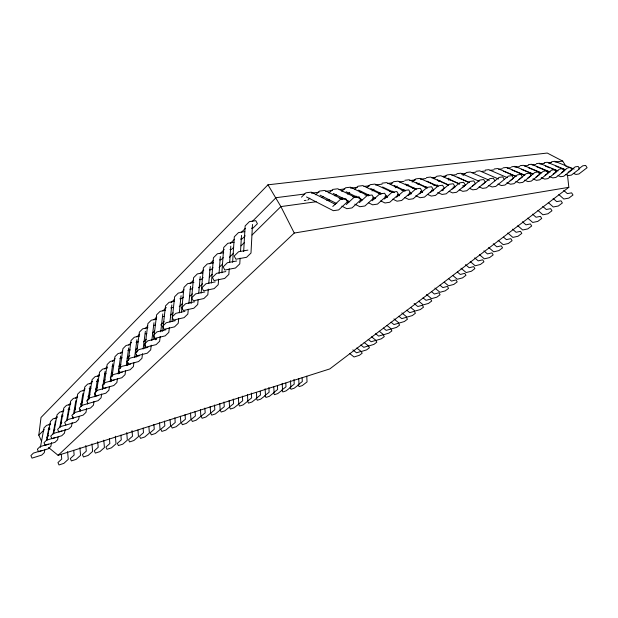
<?xml version="1.0" encoding="UTF-8"?>
<svg xmlns="http://www.w3.org/2000/svg" width="618" height="618" viewBox="0 0 618 618"><rect width="100%" height="100%" fill="white"/><g stroke="black" fill="none" stroke-linecap="round" stroke-linejoin="round"><path stroke-width="0.93" d="M252.484 224.473L250.993 253.04L246.582 257.297L235.891 259.243L234.207 256.045L238.594 251.735L247.895 250.105M243.662 251.534L245.153 225.918L249.463 221.592L255.782 220.657L257.428 223.724L253.102 228.019L251.456 228.274M240.116 258.177L239.776 263.871L235.481 268.011L224.821 270.051L223.168 266.876L227.439 262.689L236.709 260.974M240.518 251.549L241.499 235.435M232.615 262.31L234.307 236.81L238.502 232.592L244.813 231.603M229.239 268.76L228.845 274.415L224.666 278.455L214.029 280.572L212.414 277.436L216.57 273.349L225.825 271.572M229.687 262.156L230.784 246.119M221.862 272.808L223.731 247.424L227.826 243.314L234.114 242.271M218.633 279.066L218.2 284.697L214.122 288.637L203.523 290.823L201.931 287.718L205.987 283.739L215.211 281.893M219.058 273.426L220.34 256.532M211.371 283.036L213.426 257.783L217.412 253.774L223.693 252.677M208.297 289.108L207.826 294.716L203.855 298.556L193.279 300.819L191.719 297.737L195.674 293.859L204.867 291.951M208.76 283.507L210.159 266.69M201.151 293.009L203.368 267.88L207.262 263.971L213.519 262.828M198.146 299.676L197.714 304.481L193.836 308.227L183.299 310.553L181.762 307.509L185.616 303.732L194.778 301.754M198.749 292.947L200.224 276.601M191.101 303.6L193.558 277.729L197.358 273.913L202.704 272.901M188.305 309.232L187.841 314.014L184.064 317.667L173.558 320.054L172.051 317.042L175.813 313.349L184.944 311.325M188.861 303.484L190.529 286.265M181.468 312.129L183.986 287.347L187.694 283.623L193.913 282.395M178.71 318.548L178.216 323.307L174.523 326.868L164.064 329.324L162.58 326.335L166.25 322.735L175.35 320.657M179.297 312.839L181.066 295.705M171.982 321.391L174.639 296.733L178.254 293.094L183.569 292.013M169.34 327.648L168.822 332.376L165.215 335.86L154.794 338.363L153.341 335.404L156.918 331.897L165.987 329.765M169.958 321.963L171.827 304.921M162.611 331.372L165.516 305.895L169.046 302.349L174.346 301.229M160.193 336.524L159.653 341.236L156.13 344.635L145.748 347.192L144.318 344.265L147.81 340.835L156.841 338.656L155.674 339.792M160.734 331.82L162.797 313.921M153.673 339.251L156.593 314.848L160.047 311.379L165.33 310.236M151.263 345.199L150.692 349.881L147.254 353.202L136.91 355.806L135.504 352.909L138.919 349.564L147.918 347.339M151.827 340.518L153.982 322.72M41.53 441.229L38.803 435.165L41.012 417.474L267.965 184.813L547.247 153.048L562.689 161.082L566.15 166.551M142.534 353.674L141.947 358.332L138.587 361.569L128.281 364.226L126.899 361.352L130.236 358.085L139.197 355.821M143.121 349.015L145.369 331.31M144.844 347.872L147.887 323.593L151.263 320.209L156.516 319.035M133.89 362.874L133.395 366.582L130.12 369.749L119.853 372.445L118.494 369.603L121.754 366.404L130.676 364.102M134.624 357.32L136.941 339.707M136.091 357.219L136.454 354.431M136.702 352.577L139.374 332.144L142.673 328.838L147.911 327.633M125.57 370.831L125.045 374.647L121.839 377.745L111.619 380.487L110.282 377.66L113.465 374.539L122.349 372.198M126.35 365.107L128.706 347.919M127.671 365.369L128.057 362.503M128.32 360.588L131.055 340.503L134.276 337.266L139.498 336.037M117.42 378.734L116.879 382.534L113.743 385.562L103.569 388.336L102.248 385.547L105.361 382.488L114.214 380.116M118.092 373.99L120.657 355.953M119.421 373.411L119.691 371.503M120.093 368.652L122.912 348.676L126.064 345.508L130.398 344.465M109.448 386.466L108.892 390.244L105.832 393.202L95.697 396.014L94.4 393.249L97.443 390.267L106.257 387.857M110.143 381.746L112.777 363.809M111.364 381.267L111.642 379.375M112.051 376.532L114.956 356.663L118.038 353.573L122.356 352.507M104.195 384.241L107.169 364.489L110.189 361.453L114.484 360.379M101.653 394.029L101.089 397.783L98.084 400.68L82.124 405.3L79.212 408.15L80.471 410.87M102.364 389.332L105.068 371.495M96.501 391.789L99.552 372.136L102.503 369.17L107.64 367.857M94.029 401.43L93.449 405.161L90.514 407.996L74.708 412.569L71.866 415.366L73.102 418.062M94.755 396.756L97.528 379.019M86.566 408.668L85.972 412.376L83.098 415.149L67.462 419.684L64.674 422.418L65.894 425.091M87.316 404.025L87.609 402.171M87.91 400.31L90.143 386.389M88.977 399.166L92.097 379.622L94.987 376.725L99.243 375.613M81.607 406.389L84.797 386.953L87.625 384.118L91.866 382.99M79.112 416.679L78.656 419.444L75.844 422.156L60.363 426.652L57.636 429.332L58.841 431.982L68.737 429.016L71.495 426.358L72.136 422.55M80.023 411.14L80.325 409.294M80.78 406.52L82.912 393.596M72.777 418.749L73.102 416.841M73.581 413.983L75.829 400.657M74.399 413.457L77.644 394.137L80.417 391.356L84.643 390.213M65.137 429.348L64.481 433.133L61.785 435.736L51.927 438.718L50.738 436.092L53.411 433.473L61.985 430.908M66.605 420.827L68.892 407.579M67.377 420.14L70.645 401.167L73.357 398.44L77.567 397.289M60.464 426.922L63.785 408.05L66.443 405.385L70.637 404.218M58.107 436.941L57.613 439.769L54.971 442.318L45.16 445.323L43.994 442.72L46.605 440.155L55.141 437.567M59.768 427.532L62.101 414.354M51.557 442.519L50.885 446.266L48.297 448.761L38.532 451.789L37.381 449.209L39.938 446.69L48.436 444.095M53.078 434.099L55.442 420.997M53.689 433.566L57.065 414.802L59.676 412.183L63.005 411.24M44.805 449.834L44.287 452.631L41.754 455.08L32.036 458.123L30.9 455.566L33.411 453.102L41.862 450.483M46.512 440.534L48.915 427.501M47.053 440.07L50.483 421.414L53.032 418.85L57.188 417.66M40.379 447.378L44.025 427.895L46.528 425.385L50.661 424.187M38.803 435.165L44.257 429.703M49.031 424.929L50.39 423.562M55.164 418.788L57.204 416.741M61.978 411.959L64.025 409.912M68.799 405.138L70.838 403.09M75.612 398.316L77.659 396.269M83.113 390.808L85.153 388.761M89.927 383.979L92.654 381.252M97.428 376.478L99.467 374.431M104.921 368.969L106.968 366.922M112.422 361.46L115.149 358.734M120.603 353.272L122.65 351.225M128.783 345.083L131.51 342.357M136.964 336.895L139.691 334.168M145.145 328.706L147.872 325.98M154.006 319.838L156.733 317.104M162.866 310.962L166.273 307.548M171.047 302.774L174.454 299.359M181.267 292.538L183.994 289.811M190.135 283.67L193.542 280.255M200.356 273.426L203.762 270.02M209.904 263.878L213.31 260.464M220.124 253.643L224.218 249.548M230.352 243.407L234.438 239.305M241.259 232.484L245.346 228.39M252.167 221.568L276.022 197.683L304.689 194.021M183.492 297.111L182.279 298.309L179.853 298.818M192.909 287.756L191.665 288.992L190.05 289.317M203.198 277.552L201.29 279.444L199.66 279.761M213.094 267.725L211.14 269.664L209.51 269.973M223.245 257.652L221.244 259.637L219.606 259.931M233.65 247.324L231.595 249.363L229.958 249.649M245.222 235.837L242.21 238.826L240.572 239.096M46.721 437.359L48.783 435.327M53.588 430.591L54.963 429.232M60.456 423.824L61.831 422.465M74.191 410.282L75.566 408.931M80.371 404.195L82.426 402.163M87.926 396.748L89.981 394.724M95.473 389.309L97.536 387.277M103.716 381.19L105.091 379.831M111.271 373.743L112.646 372.391M118.826 366.296L120.881 364.265M127.061 358.177L129.811 355.474M135.303 350.058L137.366 348.027M143.546 341.939L146.288 339.228M152.468 333.141L154.531 331.109M160.711 325.014L164.149 321.63M170.329 315.543L173.071 312.839M179.251 306.744L182.689 303.361M189.548 296.594L192.298 293.89M198.478 287.795L202.596 283.739M209.463 276.972L212.213 274.261M219.081 267.494L222.511 264.11M229.378 257.343L233.504 253.28M241.051 245.84L244.489 242.457M252.044 235.01L280.881 206.59L316.246 201.731M301.468 197.15L305.918 192.816L311.263 192.136L335.566 204.45M307.849 200.093L309.842 198.169M315.69 194.763L319.506 191.093L324.705 190.437L342.797 199.483M321.939 197.652L323.268 196.385M328.892 193.048L332.716 189.425L337.768 188.784L354.925 197.25M48.544 447.509L58.115 455.327L294.261 233.048L568.83 187.331L567.478 174.956M334.995 195.906L336.323 194.655M341.739 191.379L345.562 187.795L350.476 187.177L368.413 195.921M332.778 206.489L340.448 199.351L345.756 198.617L347.525 201.746L338.664 209.911L333.365 210.699L306.505 196.949M347.687 194.207L349.688 192.352M354.879 189.17L358.054 186.219L362.836 185.609L380.696 194.214M346.258 204.535L353.929 197.482L359.081 196.771L360.835 199.853L351.982 207.918L346.837 208.691L341.816 206.149M360.039 192.553L361.375 191.333M367.038 187.594L370.221 184.674L374.871 184.087L392.646 192.553M372.067 190.947L374.06 189.131M359.359 202.634L367.022 195.674L372.028 194.979L373.766 198.015L364.921 205.987L359.915 206.729L354.763 204.156M372.09 200.796L379.746 193.913L384.605 193.241L386.335 196.23L377.498 204.102L372.639 204.828L368.359 202.719M390.414 184.566L393.589 181.715L398 181.159L415.327 189.239M395.188 187.849L397.173 186.08M384.466 199.004L392.106 192.198L396.841 191.541L398.548 194.5L389.734 202.271L384.999 202.982L380.742 200.904M406.968 185.779L408.289 184.612M412.16 182.094L415.767 178.911L419.962 178.378L437.969 186.605M396.501 197.258L404.133 190.537L408.737 189.896L410.437 192.808L401.63 200.495L397.026 201.182L392.785 199.143M417.799 184.334L419.12 183.175M408.22 195.558L415.837 188.915L420.31 188.297L421.994 191.163L413.21 198.764L408.73 199.436L404.512 197.428M433.975 178.733L436.849 176.238L440.835 175.736L459.267 183.994M419.622 193.905L427.216 187.339L431.573 186.736L433.249 189.571L424.481 197.08L420.124 197.729L415.783 195.69M438.672 181.553L439.985 180.425M444.133 177.42L446.999 174.956L450.893 174.461L469.224 182.604M430.723 192.298L438.301 185.809L442.55 185.222L444.203 188.011L435.466 195.435L431.217 196.076L427.764 194.461M448.722 180.209L450.035 179.096M463.013 175.497L466.575 172.476L470.29 172.005L489.356 180.325M452.075 189.201L459.614 182.858L463.639 182.302L465.277 185.021L456.586 192.283L452.554 192.886L449.131 191.325M462.349 187.718L469.865 181.437L473.79 180.896L475.412 183.577L466.745 190.761L462.812 191.348L459.298 189.757M472.368 186.265L479.854 180.054L483.685 179.529L485.292 182.179L476.656 189.278L472.824 189.85L469.325 188.281M482.133 184.852L489.595 178.71L493.334 178.193L494.925 180.804M510.051 180.804L517.428 174.855L520.904 174.376L522.457 176.895L513.952 183.701L510.476 184.226L506.93 182.689M518.919 179.521L526.273 173.635L529.665 173.164L531.21 175.651L522.735 182.387L519.336 182.897L515.806 181.383M527.587 178.262L534.902 172.437L538.216 171.982L539.746 174.438L531.31 181.105L527.988 181.607L524.481 180.108M549.85 163.314L551.913 161.677L554.879 161.298L574.137 169.108M536.045 177.034L543.338 171.271L546.575 170.823L548.096 173.256L539.692 179.853L536.447 180.34L532.963 178.865M545.045 175.265L551.58 170.135L554.74 169.695L556.246 172.098L547.88 178.633L544.713 179.104L541.244 177.652M553.125 174.106L559.63 169.015L562.728 168.59L564.226 170.962L555.891 177.436L552.793 177.899L549.348 176.462M561.754 172.407L567.509 167.926L570.53 167.509L572.021 169.857L563.724 176.261L560.688 176.717L558.031 175.612M568.042 172.399L575.211 166.86L578.17 166.451L579.645 168.776L571.387 175.118L568.421 175.558L565.771 174.469M290.754 386.845L294.222 384.164L293.975 379.359M578.463 169.108L582.743 165.817L585.64 165.423L587.1 167.71L578.881 173.998L575.976 174.43L573.342 173.357M568.83 187.331L329.78 368.931L58.115 455.327M48.212 429.479L50.019 428.946M61.306 416.439L63.136 415.914M68.057 409.719L69.888 409.201M98.471 395.427L89.695 397.861L86.721 400.781L88.003 403.523M89.162 388.714L91.016 388.212M96.493 381.414L98.355 380.92M104.45 373.844L106.01 373.434M112.097 366.227L113.666 365.825M119.923 358.448L122.279 357.853M127.918 350.491L130.282 349.912M136.084 342.364L138.463 341.793M145.238 333.859L146.829 333.488M153.789 325.362L155.388 324.998M162.542 316.663L164.141 316.308M170.692 307.934L173.102 307.416M443.199 190.491L441.538 190.73L449.101 184.311L453.233 183.739L454.879 186.497L446.157 193.836L442.024 194.454L437.729 192.476M326.76 200.286L329.626 199.892M339.182 198.579L343.005 198.054M352.561 196.74L356.385 196.215M364.983 195.033L368.807 194.508M378.363 193.195L380.279 192.932M389.834 191.619L392.7 191.232M401.306 190.05L404.172 189.656M412.77 188.475L414.686 188.212M424.242 186.899L426.15 186.636M433.797 185.585L437.621 185.06M304.288 200.572L306.072 200.332M449.008 178.278L447.455 178.486L459.699 183.971M311.379 193.164L319.019 192.19M325.709 191.341L332.399 190.483M339.089 189.626L344.821 188.899M350.553 188.166L357.243 187.308M363.932 186.458L369.664 185.724M375.396 184.991L382.086 184.141M387.818 183.407L392.6 182.797M399.29 181.939L404.064 181.329M409.796 180.603L415.535 179.869M420.31 179.259L426.041 178.525M431.773 177.791L435.597 177.304M442.287 176.454L446.111 175.968M451.843 175.234L456.617 174.624M461.399 174.013L465.223 173.527M471.913 172.669L475.729 172.183M481.468 171.449L485.285 170.962M490.066 170.352L493.89 169.865M498.664 169.255L502.488 168.768M507.262 168.158L511.086 167.671M514.91 167.177L519.684 166.566M524.466 165.964L528.29 165.469M532.106 164.983L535.93 164.496M539.753 164.009L544.528 163.399M548.351 162.913L551.217 162.542M555.041 162.055L562.689 161.082M382.055 183.175L386.59 182.604L404.867 191.217M404.821 180.294L409.124 179.753L427.223 188.104M426.443 177.559L430.53 177.042L448.436 185.145M456.911 173.704L460.711 173.218L479.128 181.259M476.022 171.286L479.645 170.823L498.525 179.004M485.238 170.112L488.776 169.664L507.347 177.644M494.245 168.977L497.706 168.536L516.169 176.4M503.052 167.864L506.428 167.432L524.79 175.195M511.658 166.775L514.956 166.35L533.21 174.013M520.062 165.709L523.299 165.3L541.445 172.862M528.29 164.666L531.449 164.264L550.167 172.005M536.339 163.646L539.429 163.252L558.031 170.9M544.211 162.65L547.239 162.271L565.733 169.811M555.791 166.188L558.425 167.262M560.178 167.98L564.566 169.772M545.47 166.126L549.881 167.941M551.65 168.668L556.942 170.846M536.718 166.79L549.147 171.935M528.676 167.849L540.735 172.87M521.322 169.286L532.585 174.013M512.052 170.027L524.249 175.18M503.461 171.147L515.721 176.377M497.961 184.079L501.399 185.578L504.968 185.045L513.504 178.169L511.936 175.62L508.382 176.115L495.76 186.42L492.106 186.968L488.645 185.446M457.351 177.188L469.533 182.596M479.105 186.845L482.581 188.39L486.327 187.833L499.105 177.397L502.751 176.887L504.327 179.467M462.774 185.57L464.535 186.358M437.312 179.815L448.745 184.983M453.141 186.976L454.902 187.772M426.914 181.174L438.023 186.25M416.246 182.573L427.417 187.725M431.526 190.089L433.249 190.885M405.315 184.002L416.54 189.232M420.858 191.248L422.581 192.051M420.518 191.657L422.256 192.468M394.091 185.477L405.369 190.784M409.711 192.831L411.441 193.643M409.216 193.272L410.962 194.091M382.565 186.984L394.384 192.607M397.76 194.214L399.444 195.018M397.722 194.979L399.421 195.782M370.738 188.529L381.762 193.836M386.003 195.875L387.702 196.694M384.944 196.269L387.501 197.497M358.587 190.12L369.664 195.512M373.071 197.173L375.628 198.417M372.685 198.007L374.392 198.841M346.103 191.758L362.364 199.769M360.078 199.792L361.793 200.641M333.272 193.442L349.603 201.584M347.107 201.638L348.83 202.495M320.078 195.164L336.802 203.616M352.847 349.865L356.54 352.808L361.151 351.379L362.156 353.21L359.352 355.319L354.029 356.98L349.603 353.465M360.819 344.952L363.793 347.324L368.405 345.918L369.417 347.764L366.574 349.896L361.252 351.542L356.802 347.996M364.11 342.442L368.591 346.026L373.905 344.396L376.795 342.225L375.767 340.371L371.163 341.762L368.173 339.367M371.526 336.802L376.03 340.418L381.345 338.811L384.28 336.609L383.245 334.74L378.641 336.115L375.628 333.697M379.259 331.233L383.593 334.724L388.9 333.141L391.882 330.908L390.831 329.023L386.235 330.383L383.338 328.042M391.039 322.194L393.944 324.558L398.54 323.222L399.599 325.114L396.571 327.385L391.271 328.946L386.914 325.416M393.96 318.911L399.074 323.075L404.365 321.53L407.44 319.228L406.366 317.32L401.777 318.641L398.849 316.254M401.855 312.909L406.992 317.104L412.283 315.589L415.404 313.249L414.315 311.333L409.734 312.631L406.791 310.221M410.607 307.409L415.041 311.047L420.325 309.556L423.492 307.177L422.395 305.253L417.822 306.52L414.122 303.477M423.06 297.861L426.034 300.317L430.599 299.073L431.712 301.012L428.49 303.43L423.222 304.89L418.765 301.213M426.52 294.485L431.534 298.633L436.795 297.196L440.07 294.74L438.942 292.793L434.384 294.014L431.519 291.634M434.933 288.081L439.977 292.275L445.23 290.869L448.552 288.374L447.417 286.404L442.867 287.602L439.985 285.199M444.218 282.179L448.568 285.81L453.805 284.434L457.181 281.893L456.03 279.915L451.495 281.09L448.591 278.656M452.917 275.566L457.289 279.236L462.519 277.891L465.957 275.311L464.79 273.326L460.263 274.462L457.343 272.005M465.508 264.628L469.178 267.733L473.689 266.621L474.871 268.621L471.38 271.24L466.165 272.553L461.036 268.227M470.236 261.561L475.188 265.763L480.387 264.481L483.94 261.816L482.743 259.799L478.247 260.881L474.701 257.868M483.902 250.877L487.463 253.921L491.951 252.862L493.164 254.894L489.549 257.606L484.373 258.849L479.383 254.601M488.691 247.524L493.705 251.82L498.865 250.614L502.542 247.857L501.314 245.809L496.849 246.829L493.264 243.755M503.508 237.134L506.389 239.622L510.839 238.641L512.083 240.696L508.344 243.5L503.206 244.674L498.162 240.332M507.795 233.001L512.863 237.397L517.984 236.269L521.793 233.411L520.534 231.341L516.1 232.291L512.476 229.147M517.791 225.724L522.697 229.989L527.795 228.899L531.673 225.995L530.391 223.909L525.98 224.828L522.473 221.769M527.772 218.139L532.708 222.457L537.784 221.406L541.723 218.448L540.433 216.354L536.038 217.235L532.507 214.137M537.93 210.414L542.898 214.786L547.942 213.782L551.959 210.769L550.646 208.66L546.281 209.494L542.728 206.366M548.274 202.557L553.272 206.976L558.293 206.018L562.372 202.951L561.044 200.827L556.702 201.623L553.133 198.455M563.724 190.398L567.316 193.604L571.635 192.847L572.986 194.994L568.823 198.115L563.832 199.019L558.811 194.546M267.965 184.813L280.881 206.59L294.261 233.048M290.066 387.378L291.039 389.255L294.207 388.22L299.019 384.527L298.726 378.772M220.17 410.02L221.182 412.044L224.821 410.854L229.572 407.03L229.154 400.456M61.298 454.245L61.746 459.043L57.938 462.588L59.004 464.952L63.855 463.369L68.281 459.298L67.571 451.65M79.892 447.733L80.579 455.311L76.122 459.367L71.364 460.92L70.305 458.579L74.145 455.049L73.712 450.298M85.786 445.493L86.288 451.132L82.418 454.655L83.476 456.965L88.135 455.451L92.63 451.403L91.966 443.902M97.706 441.715L98.192 447.301L94.291 450.808L95.35 453.094L99.915 451.603L104.434 447.579L103.793 440.147M115.365 436.184L116.006 443.832L111.456 447.841L106.984 449.301L105.925 447.038L109.849 443.546L109.448 438.757M126.729 432.577L127.347 440.155L122.773 444.149L118.386 445.578L117.335 443.345L121.282 439.861L120.889 435.118M132.036 430.615L132.491 436.254L128.521 439.715L129.564 441.932L133.867 440.526L138.471 436.547L137.945 429.981M143.113 428.058L143.484 432.716L139.49 436.161L140.533 438.355L144.751 436.98L149.378 433.017L148.868 426.505M153.89 424.442L154.261 429.24L150.251 432.677L151.286 434.848L155.427 433.496L160.07 429.549L159.56 422.843M170.074 419.498L170.568 426.15L165.902 430.082L161.839 431.403L160.804 429.255L164.836 425.841L164.473 421.082M180.386 416.223L180.865 422.812L176.176 426.721L172.198 428.027L171.163 425.902L175.211 422.496L174.863 417.776M190.506 413.009L190.97 419.537L186.265 423.43L182.356 424.713L181.329 422.604L185.392 419.22L185.052 414.539M200.425 409.579L200.889 416.323L196.169 420.201L192.329 421.453L191.31 419.375L195.381 415.999L195.056 411.364M204.867 408.05L205.191 412.839L201.105 416.2L202.125 418.262L205.894 417.034L210.622 413.172L210.174 406.482M214.508 404.991L214.825 409.734L210.723 413.087L211.742 415.126L215.443 413.913L224.28 406.69L223.979 401.986M219.753 403.446L220.186 410.074M233.272 399.035L233.565 403.701L229.448 407.015L230.46 409.016L234.029 407.849L238.795 404.041L238.394 397.521M242.41 396.138L242.689 400.758L238.563 404.064L239.568 406.041L243.083 404.898L247.849 401.105L247.447 394.361M251.371 393.087L251.657 397.876L247.524 401.159L248.521 403.121L251.974 402.001L256.756 398.224L256.416 392.492M265.122 388.753L265.501 395.389L260.711 399.143L257.32 400.255L256.323 398.309L260.464 395.033L260.248 391.24M273.782 386.961L274.091 392.6L269.301 396.347L265.964 397.428L264.975 395.505L269.124 392.252L268.861 387.54M282.194 383.338L282.542 389.865L277.745 393.589L274.469 394.655L273.48 392.747L277.629 389.51L277.428 385.771M290.506 380.696L290.846 387.169L286.049 390.885L282.828 391.936L281.839 390.043L285.995 386.814L285.802 383.106M302.117 377.745L302.31 381.561L298.146 384.759L299.12 386.613L302.241 385.601L307.046 381.924L306.767 376.215"/></g></svg>
